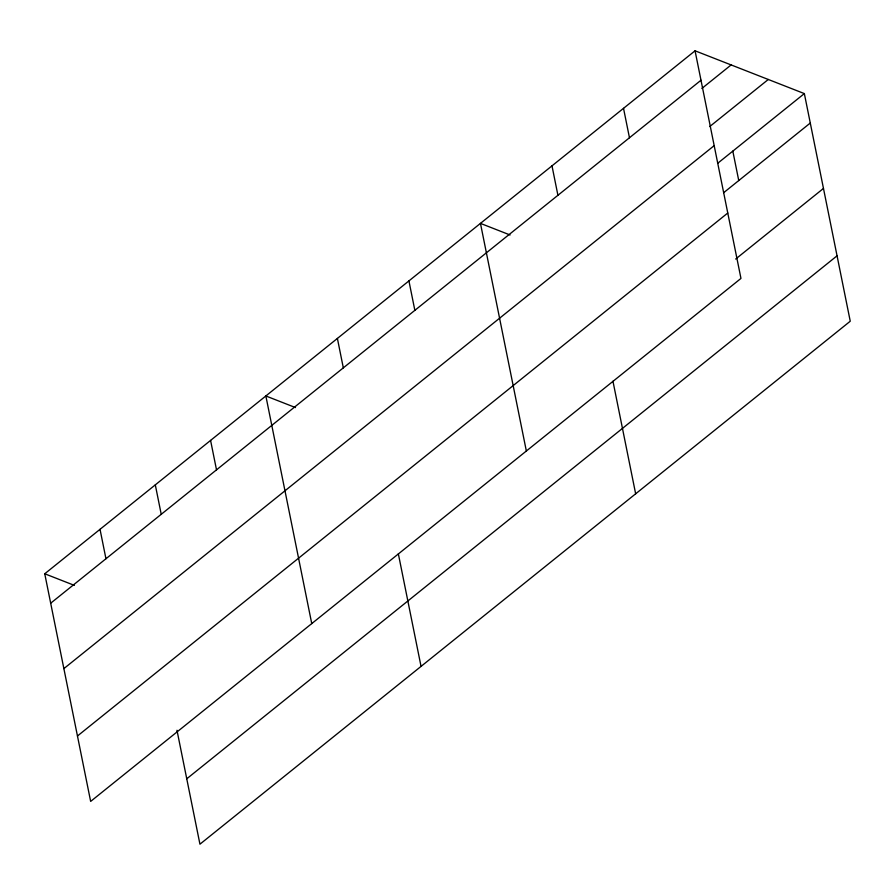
<?xml version="1.0" encoding="UTF-8"?>
<svg xmlns="http://www.w3.org/2000/svg" width="895" height="895" viewBox="0 0 895 895"><rect width="100%" height="100%" fill="white"/><g stroke="black" fill="none" stroke-linecap="round" stroke-linejoin="round"><path stroke-width="1.34" d="M695.057 50.802L740.959 278.423L90.652 801.405L44.75 573.773L695.057 50.802L804.348 93.595L850.25 321.227L199.943 844.198L176.975 730.275M50.679 603.208L700.998 80.237M701.859 88.46L731.125 64.932M709.757 126.542L768.29 79.476M63.869 668.61L714.176 145.639M717.645 163.326L804.348 93.595M723.585 192.761L810.288 123.029M77.462 735.992L727.769 213.021M735.679 259.035L823.478 188.431M186.753 778.795L837.06 255.813M510.083 234.982L480.458 223.381L526.35 451.013M295.484 407.572L265.86 395.97L311.751 623.591M44.75 573.773L74.374 585.375M732.815 151.132L738.755 180.555M623.524 108.329L629.465 137.763M612.952 381.225L635.651 493.805M551.991 165.855L557.921 195.289M408.925 280.918L414.855 310.341M398.342 553.815L421.042 666.383M337.393 338.444L343.322 367.867M210.582 440.418L216.512 469.853M155.305 484.877L161.234 514.301M100.027 529.325L105.957 558.76"/></g></svg>
